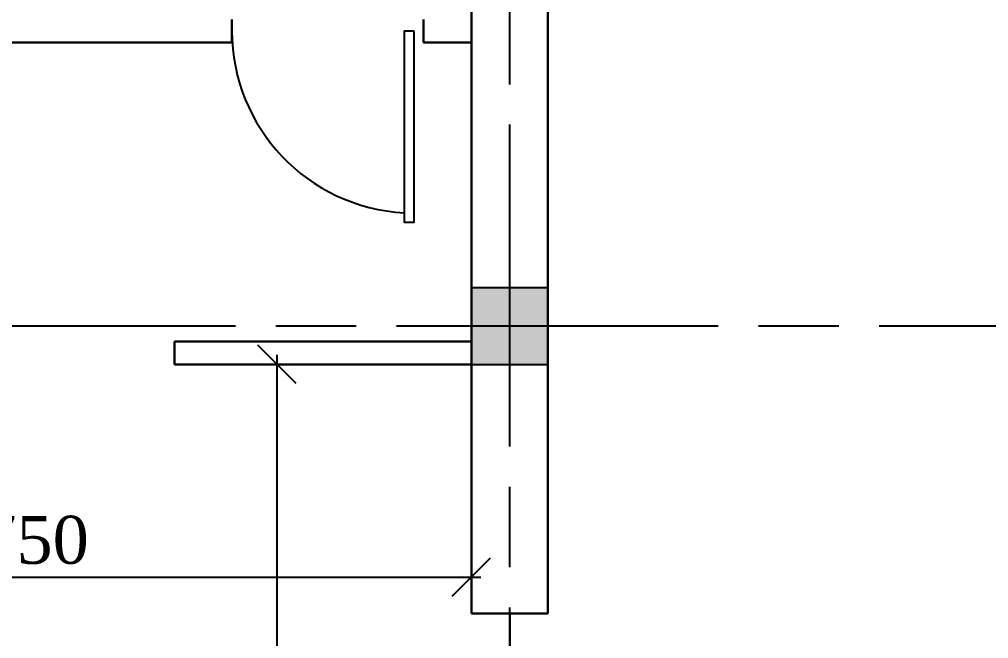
# Model space of a CAD drawing. Header units: inches. Extents: x 2870606 to 3671143, y -733551 to -473558.
# Drawn here: x 3174647 to 3179707, y -508054 to -504823 of the extents above; entities that cross this region are included whole.
import ezdxf

# ---------------------------------------------------------------- set-up
doc = ezdxf.new("R2010")
doc.units = ezdxf.units.IN
doc.header["$MEASUREMENT"] = 0
doc.linetypes.add('ACAD_ISO08W100', pattern=[36, 24, -3, 6, -3])
doc.styles.add('J~stule', font='dutch.ttf')
doc.dimstyles.new('J~style', dxfattribs={"dimscale": 100, "dimtxt": 2.5, "dimasz": 2, "dimexe": 0.55, "dimexo": 0.725, "dimtad": 1, "dimdec": 0, "dimdsep": 46, "dimtxsty": 'J~stule', "dimblk": 'OBLIQUE', "dimcen": 2, "dimdle": 0.5, "dimadec": 0, "dimazin": 0, "dimtfac": 1, "dimtdec": 0, "dimtmove": 0, "dimatfit": 3, "dimfxl": 1, "dimarcsym": 0})

# ---------------------------------------------------------------- blocks, each defined once
blk = doc.blocks.new('_Oblique')
at = {"color": 0, "linetype": 'ByBlock', "lineweight": -2}
blk.add_line((-0.5, -0.5), (0.5, 0.5), dxfattribs=at)
blk = doc.blocks.new('*D316')
at = {"color": 0, "lineweight": -2, "transparency": 16777216}
for p, q in [((3172256.6, -507345.6), (3172256.6, -507788.3)), ((3177006.6, -507345.6), (3177006.6, -507788.3)), ((3172206.6, -507733.3), (3177056.6, -507733.3))]:
    blk.add_line(p, q, dxfattribs=at)
at = {"layer": 'Defpoints', "color": 0, "lineweight": 35, "transparency": 16777216}
for p in [(3172256.6, -507273.1), (3177006.6, -507273.1), (3177006.6, -507733.3)]:
    blk.add_point(p, dxfattribs=at)
at = {"color": 0, "lineweight": -2, "transparency": 16777216, "xscale": 200, "yscale": 200, "zscale": 200, "rotation": 180}
blk.add_blockref('_Oblique', (3172256.6, -507733.3), dxfattribs=at)
at = {"color": 0, "lineweight": -2, "transparency": 16777216, "xscale": 200, "yscale": 200, "zscale": 200}
blk.add_blockref('_Oblique', (3177006.6, -507733.3), dxfattribs=at)
at = {"color": 0, "transparency": 16777216, "insert": (3174631.6, -507540.6), "char_height": 250, "attachment_point": 5, "style": 'J~stule'}
blk.add_mtext('4750', dxfattribs=at)
blk = doc.blocks.new('*D317')
at = {"color": 0, "lineweight": -2, "transparency": 16777216}
for p, q in [((3175992.4, -512273.1), (3175992.4, -506573.1)), ((3176714.2, -506623.1), (3175937.4, -506623.1)), ((3176714.2, -512223.1), (3175937.4, -512223.1))]:
    blk.add_line(p, q, dxfattribs=at)
at = {"layer": 'Defpoints', "color": 0, "lineweight": 35, "transparency": 16777216}
for p in [(3175992.4, -506623.1), (3176786.7, -506623.1, -28), (3176786.7, -512223.1)]:
    blk.add_point(p, dxfattribs=at)
at = {"color": 0, "lineweight": -2, "transparency": 16777216, "xscale": 200, "yscale": 200, "zscale": 200}
for p, rotation in [((3175992.4, -506623.1), 90), ((3175992.4, -512223.1), 270)]:
    blk.add_blockref('_Oblique', p, dxfattribs=dict(at, rotation=rotation))
at = {"color": 0, "transparency": 16777216, "insert": (3175799.7, -509423.1), "char_height": 250, "attachment_point": 5, "rotation": 90, "style": 'J~stule'}
blk.add_mtext('5600', dxfattribs=at)

msp = doc.modelspace()

# ---------------------------------------------------------------- hatches: boundary and pattern name
h = msp.add_hatch(color=256)
h.dxf.hatch_style = 1
h.paths.add_polyline_path([(3177406.57, -506623.13), (3177406.57, -506223.13), (3177006.57, -506223.13), (3177006.57, -506623.13)])

# ---------------------------------------------------------------- linework, layer by layer
at = {"color": 252, "linetype": 'ACAD_ISO08W100', "ltscale": 70}
for p, q in [((3177206.57, -524692.02), (3177206.57, -496403.85)), ((3216095.49, -506423.13), (3150201.8, -506423.13))]:
    msp.add_line(p, q, dxfattribs=at)
at = {"lineweight": 30}
for p, q in [((3175756.6, -504943.13, 58.88), (3175756.6, -504823.13, 12.06)), ((3176756.6, -504943.13, 58.88), (3176756.6, -504823.13, 58.88)), ((3173656.61, -504943.13), (3175756.6, -504943.13)), ((3176756.6, -504943.13), (3177006.57, -504943.13)), ((3175456.6, -506503.13, -28.01), (3177006.57, -506503.13, -28.01)), ((3175456.6, -506503.13), (3175456.6, -506623.13)), ((3175456.6, -506623.13, -28.01), (3177006.57, -506623.13, -28.01)), ((3177006.57, -507923.13), (3177406.57, -507923.13))]:
    msp.add_line(p, q, dxfattribs=at)
msp.add_line((3177206.57, -507923.13), (3177206.57, -508673.13))
for points in [[(3177006.57, -507923.13), (3177006.57, -498223.13), (3178406.57, -498223.13)], [(3177406.57, -507923.13), (3177406.57, -498623.13), (3178406.57, -498623.13)]]:
    msp.add_lwpolyline(points, dxfattribs=at)
at = {"elevation": 117.75}
msp.add_lwpolyline([(3176706.6, -504883.13), (3176706.6, -505883.13), (3176656.6, -505883.13), (3176656.6, -504883.13)], close=True, dxfattribs=at)
msp.add_lwpolyline([(3177006.57, -506223.13), (3177006.57, -506623.13), (3177406.57, -506623.13), (3177406.57, -506223.13)], close=True)
msp.add_arc((3176706.6, -504883.13, 117.75), 950, 180, 266.98304)

# ---------------------------------------------------------------- dimensions: what is measured, and where the dimension line sits
dim = msp.add_linear_dim(base=(3175992.4, -506623.13), p1=(3176786.74, -512223.13), p2=(3176786.74, -506623.13, -28.01), angle=90, dimstyle='J~style', override={"dimdec": 1, "dimtdec": 1})
dim.commit()
dim.dimension.update_dxf_attribs({"geometry": '*D317', "text_midpoint": (3175799.7, -509423.13)})
dim = msp.add_linear_dim(base=(3177006.57, -507733.33), p1=(3172256.57, -507273.13), p2=(3177006.57, -507273.13), dimstyle='J~style', override={"dimdec": 1, "dimtdec": 1})
dim.commit()
dim.dimension.update_dxf_attribs({"geometry": '*D316', "text_midpoint": (3174631.57, -507540.63)})

doc.saveas('drawing.dxf')
